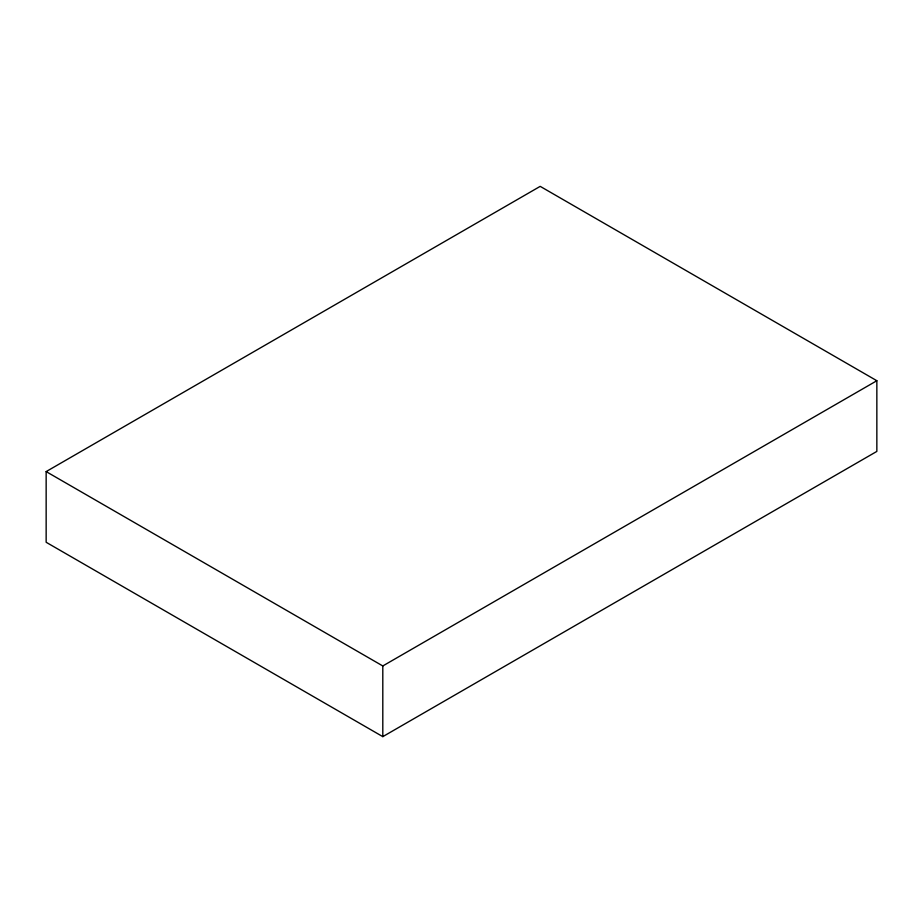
<?xml version="1.0" encoding="UTF-8"?>
<svg xmlns="http://www.w3.org/2000/svg" width="923" height="923" viewBox="0 0 923 923"><rect width="100%" height="100%" fill="white"/><g stroke="black" fill="none" stroke-linecap="round" stroke-linejoin="round"><path stroke-width="1.38" d="M46.15 471.595L540.197 186.365L876.85 380.726L876.85 451.405L382.803 736.635L46.15 542.274L46.15 471.595L382.803 665.956L876.85 380.726M382.803 665.956L382.803 736.635"/></g></svg>
